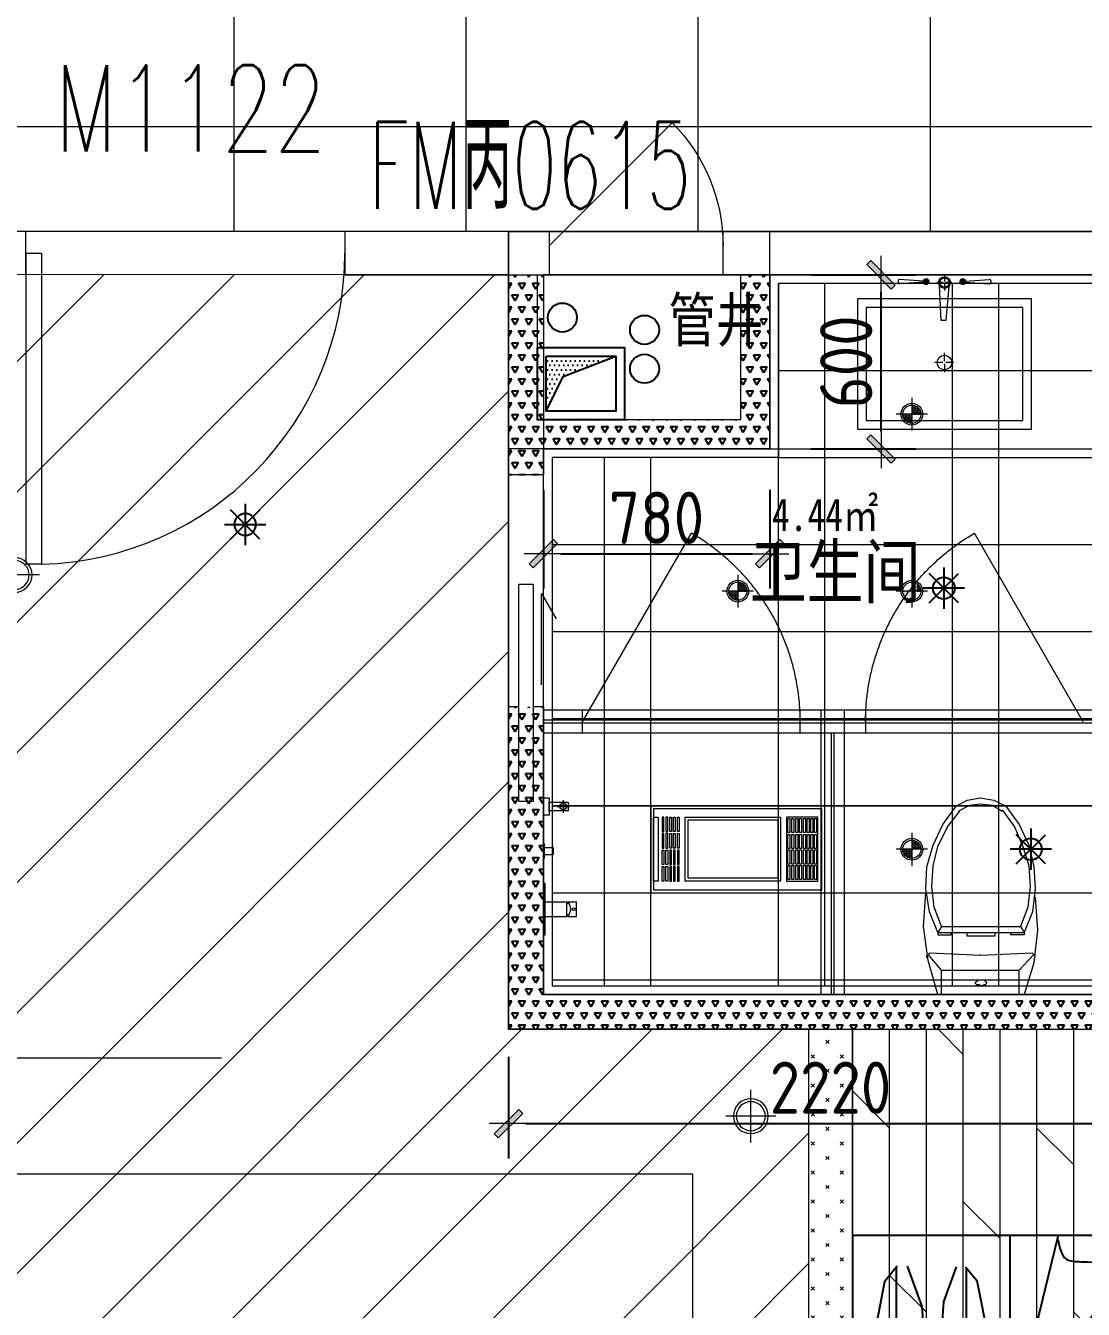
# Model space of a CAD drawing. Header units: millimetres. Extents: x 33621 to 401573, y -91663 to 133135.
# Drawn here: x 240882 to 244528, y -55276 to -50852 of the extents above; entities that cross this region are included whole.
import ezdxf

# ---------------------------------------------------------------- set-up
doc = ezdxf.new("R2010")
doc.units = ezdxf.units.MM
doc.header["$LTSCALE"] = 10
for name, pattern in [('DOT', [0.2, 0.1, -0.1]), ('DOTE', [2.42, 2, -0.2, 0.02, -0.2]), ('HIDDEN', [0.375, 0.25, -0.125, 0, 0])]:
    doc.linetypes.add(name, pattern=pattern)
doc.layers.get('0').update_dxf_attribs({"color": 253})
doc.layers.get('Defpoints').update_dxf_attribs({"color": 250})
for name, color, linetype, lineweight in [('cr-外框线2', 253, 'Continuous', 13), ('DOOR【门】', 253, 'Continuous', 0), ('DS-4BS-FINISH【墙完成线】', 253, 'Continuous', 0), ('FC-FLOOR【地材分格】', 253, 'Continuous', 0), ('FF-Door【门】', 253, 'Continuous', 0), ('FF-FIXT【洁具】', 253, 'Continuous', 0), ('FF-FURN【成品家具】', 253, 'Continuous', 0), ('FF-FURN【成品家私】', 253, 'Continuous', 0), ('MK【门槛线】', 253, 'Continuous', 0), ('RC-FIN【天花轮廓线】', 253, 'Continuous', 0), ('RC-LIGHT【天花灯具】', 253, 'Continuous', 0), ('RC-STR【天花细线】', 253, 'Continuous', 0), ('RC-Text【天花文字】', 253, 'Continuous', 0), ('WALL', 253, 'Continuous', 0), ('Wall【墙体】', 253, 'Continuous', 0), ('Wall【新建墙】', 253, 'Continuous', 0), ('WINDOW', 253, 'Continuous', 0), ('Xline【辅助线】', 253, 'Continuous', 0), ('新建墙体', 253, 'Continuous', 0)]:
    doc.layers.add(name, color=color, linetype=linetype, lineweight=lineweight)
for name, color, linetype in [('DIM_LEAD', 253, 'Continuous'), ('EQUIP_喷头', 253, 'Continuous'), ('HATCH【填充】', 253, 'Continuous'), ('P-活动家具', 253, 'Continuous'), ('VPIPE-污水', 253, 'Continuous'), ('VPIPE-热给水', 253, 'Continuous'), ('VPIPE-给水', 253, 'Continuous'), ('WINDOW_TEXT', 253, 'Continuous'), ('填充', 253, 'Continuous'), ('平面家具', 253, 'Continuous'), ('洁具', 253, 'Continuous'), ('风道（排气道）', 253, 'Continuous')]:
    doc.layers.add(name, color=color, linetype=linetype)
doc.styles.add('_TCH_WINDOW', font='SIMPLEX', dxfattribs={"bigfont": 'GBCBIG'})
doc.styles.add('CCD_DIM', font='ARCHS.SHX')
doc.styles.add('SUN', font='romans.shx', dxfattribs={"width": 0.8, "bigfont": 'hzdx.shx'})
doc.styles.add('宋体', font='', dxfattribs={"width": 0.7})
doc.styles.add('文字', font='')
doc.styles.get('宋体').set_extended_font_data('SimSun')
doc.styles.get('文字').set_extended_font_data('SimSun')
doc.dimstyles.new('ZL_1：60', dxfattribs={"dimscale": 60, "dimtxt": 3, "dimasz": 1, "dimexe": 2, "dimexo": 2, "dimgap": 0.5, "dimtad": 1, "dimdec": 0, "dimrnd": 5, "dimdsep": 46, "dimtxsty": 'CCD_DIM', "dimblk": 'WS-cj', "dimblk1": 'WS-cj', "dimblk2": 'WS-cj', "dimcen": 0, "dimclrd": 44, "dimclre": 44, "dimclrt": 2, "dimadec": 0, "dimazin": 0, "dimtfac": 1, "dimtdec": 0, "dimtix": 1, "dimtofl": 0, "dimtmove": 2, "dimatfit": 3, "dimldrblk": 'hl_arrow2', "dimfxl": 6, "dimfxlon": 1, "dimarcsym": 0})
pattern_1 = [(60, (6829392.59, 347610.797), (-23.81249995, 41.24445983), [23.8125, -23.8125]), (120, (6829392.59, 347610.797), (-47.62499995, 3e-08), [23.8125, -23.8125]), (0, (6829380.686, 347631.42), (23.8125, 41.2444598), [23.8125, -23.8125])]

# ---------------------------------------------------------------- blocks, each defined once
blk = doc.blocks.new('$DorLib2D$00000001')
for p, q in [((0.45, 0.975), (0.5, 0.975)), ((0.45, 0), (0.45, 0.975)), ((0.5, 0), (0.5, 0.975)), ((0.5, 0), (0.45, 0))]:
    blk.add_line(p, q)
at = {"lineweight": 13}
blk.add_arc((0.475, 0), 0.975, 91.4693, 180, dxfattribs=at)
blk = doc.blocks.new('海龙_041013471')
at = {"layer": 'P-活动家具', "color": 8}
for p, q in [((290.8, 600), (455.7, -75.6)), ((47.8, 497.7), (455.7, -75.6)), ((609.9, 490.4), (570.9, 443.1)), ((607.1, -333.1), (607.1, 487.1)), ((684.4, 370.6), (640.6, 490.4)), ((759.4, 353.8), (810.2, 492.6)), ((845.1, 492.6), (889.6, 438.7)), ((848.3, -326), (848.3, 488.8)), ((570.9, 443.1), (515.2, 167.7)), ((889.6, 438.7), (953.1, 110.2)), ((715.8, -67.6), (684.4, 370.6)), ((724.4, -114.1), (759.4, 353.8)), ((515.2, 167.7), (515.2, -356.5)), ((953.1, 110.2), (953.1, -364.1)), ((47.8, -499), (455.7, -75.6)), ((455.7, -75.6), (289.2, -600)), ((715.8, -384.4), (715.8, -67.6)), ((724.4, -395.8), (724.4, -114.1)), ((626.6, -417.8), (607.1, -333.1)), ((826, -433.9), (848.3, -326)), ((515.2, -356.5), (548.6, -466.9)), ((687.9, -472.4), (715.8, -384.4)), ((756.2, -501.8), (724.4, -395.8)), ((953.1, -364.1), (915, -495.5)), ((626.6, -444.9), (626.6, -417.8)), ((826, -491.4), (826, -433.9)), ((548.6, -466.9), (590.4, -572.6)), ((590.4, -572.6), (626.6, -444.9)), ((626.6, -444.9), (646.1, -564.3)), ((646.1, -564.3), (687.9, -472.4)), ((803.8, -456.5), (756.2, -501.8)), ((826, -491.4), (803.8, -456.5)), ((867.3, -466), (826, -491.4)), ((915, -495.5), (867.3, -466))]:
    blk.add_line(p, q, dxfattribs=at)
at = {"layer": 'P-活动家具'}
blk.add_line((1000, 600), (1000, -600), dxfattribs=at)
at = {"layer": 'P-活动家具', "color": 8}
blk.add_lwpolyline([(-299.9, 600), (-300, -600), (-700, -600), (-699.9, 600)], close=True, dxfattribs=at)
for points, knots in [([(291.5, 586.4), (286.2, 557.6), (277.4, 509), (168.4, 508.8), (99.8, 502.5), (47.8, 497.7)], [0, 0, 0, 0, 75.29107, 127.212251, 290.722633, 290.722633, 290.722633, 290.722633]), ([(291.5, -587.7), (284.6, -560.3), (263.8, -477.8), (136.2, -521), (68, -504), (47.8, -499)], [0, 0, 0, 0, 75.29107, 226.745569, 290.81809, 290.81809, 290.81809, 290.81809])]:
    blk.add_open_spline(points, degree=3, knots=knots, dxfattribs=at)
at = {"layer": '平面家具', "color": 43, "linetype": 'ByBlock'}
for p, q in [((-699.9, 600), (-975, 600)), ((1000, 600), (-299.9, 600)), ((455.7, -600), (455.7, 600)), ((-1000, 575), (-1000, -575)), ((-975, -600), (-700, -600)), ((-300, -600), (1000, -600))]:
    blk.add_line(p, q, dxfattribs=at)
for centre, start, end in [((-975, 575), 90, 180), ((-975, -575), 180, 270)]:
    blk.add_arc(centre, 25, start, end, dxfattribs=at)
blk = doc.blocks.new('海龙0109180699')
at = {"layer": 'cr-外框线2'}
blk.add_blockref('海龙_041013471', (725, 3235.4), dxfattribs=at)
blk = doc.blocks.new('WS-cj')
blk.add_hatch(color=2).paths.add_polyline_path([(0.588, 0.818), (-0.818, -0.588), (-0.588, -0.818), (0.818, 0.588)])
at = {"color": 2, "linetype": 'ByBlock', "lineweight": 0}
for p, q in [((-1.1, 0), (0, 0)), ((0, 0), (1.1, 0))]:
    blk.add_line(p, q, dxfattribs=at)
at = {"color": 2}
blk.add_lwpolyline([(0.588, 0.818), (-0.818, -0.588), (-0.588, -0.818), (0.818, 0.588)], close=True, dxfattribs=at)
blk = doc.blocks.new('*D391')
at = {"layer": 'Defpoints', "color": 0, "transparency": 16777216}
for p in [(242666.7, -52331.9), (243446.7, -52331.9), (243446.7, -52671.7)]:
    blk.add_point(p, dxfattribs=at)
at = {"layer": '新建墙体', "color": 44, "lineweight": -2, "transparency": 16777216}
for p, q in [((242666.7, -52451.9), (242666.7, -52791.7)), ((243446.7, -52451.9), (243446.7, -52791.7)), ((242726.7, -52671.7), (243386.7, -52671.7))]:
    blk.add_line(p, q, dxfattribs=at)
at = {"layer": '新建墙体', "color": 44, "lineweight": -2, "transparency": 16777216, "xscale": 60, "yscale": 60, "zscale": 60, "rotation": 180}
blk.add_blockref('WS-cj', (242666.7, -52671.7), dxfattribs=at)
at = {"layer": '新建墙体', "color": 44, "lineweight": -2, "transparency": 16777216, "xscale": 60, "yscale": 60, "zscale": 60}
blk.add_blockref('WS-cj', (243446.7, -52671.7), dxfattribs=at)
at = {"layer": '新建墙体', "color": 2, "transparency": 16777216, "insert": (243056.7, -52548), "char_height": 180, "attachment_point": 5, "style": 'CCD_DIM'}
blk.add_mtext('780', dxfattribs=at)
blk = doc.blocks.new('hl_arrow2')
at = {"color": 2}
blk.add_line((-0.221, 0), (-1, 0), dxfattribs=at)
blk.add_lwpolyline([(-0.221, 0), (-0.861, -0.689), (-0.654, -0.862), (0, 0), (-0.654, 0.862), (-0.861, 0.689)], close=True, dxfattribs=at)
blk = doc.blocks.new('*D395')
at = {"layer": 'Defpoints', "color": 0, "transparency": 16777216}
for p in [(243469.2, -51710.6), (243830.5, -51710.6), (243469.2, -52310.6)]:
    blk.add_point(p, dxfattribs=at)
at = {"layer": '新建墙体', "color": 44, "lineweight": -2, "transparency": 16777216}
for p, q in [((243589.2, -51710.6), (243950.5, -51710.6)), ((243830.5, -52250.6), (243830.5, -51770.6)), ((243589.2, -52310.6), (243950.5, -52310.6))]:
    blk.add_line(p, q, dxfattribs=at)
at = {"layer": '新建墙体', "color": 44, "lineweight": -2, "transparency": 16777216, "xscale": 60, "yscale": 60, "zscale": 60}
for p, rotation in [((243830.5, -51710.6), 90), ((243830.5, -52310.6), 270)]:
    blk.add_blockref('WS-cj', p, dxfattribs=dict(at, rotation=rotation))
at = {"layer": '新建墙体', "color": 2, "transparency": 16777216, "insert": (243710.5, -52010.6), "char_height": 180, "attachment_point": 5, "rotation": 90, "style": 'CCD_DIM'}
blk.add_mtext('600', dxfattribs=at)
blk = doc.blocks.new('*D392')
at = {"layer": 'Defpoints', "color": 0, "transparency": 16777216}
for p in [(242546.3, -54285.7), (244766.3, -54285.7), (244766.3, -54636.1)]:
    blk.add_point(p, dxfattribs=at)
at = {"layer": '新建墙体', "color": 44, "lineweight": -2, "transparency": 16777216}
for p, q in [((242546.3, -54405.7), (242546.3, -54756.1)), ((244766.3, -54405.7), (244766.3, -54756.1)), ((242606.3, -54636.1), (244706.3, -54636.1))]:
    blk.add_line(p, q, dxfattribs=at)
at = {"layer": '新建墙体', "color": 44, "lineweight": -2, "transparency": 16777216, "xscale": 60, "yscale": 60, "zscale": 60, "rotation": 180}
blk.add_blockref('WS-cj', (242546.3, -54636.1), dxfattribs=at)
at = {"layer": '新建墙体', "color": 44, "lineweight": -2, "transparency": 16777216, "xscale": 60, "yscale": 60, "zscale": 60}
blk.add_blockref('WS-cj', (244766.3, -54636.1), dxfattribs=at)
at = {"layer": '新建墙体', "color": 2, "transparency": 16777216, "insert": (243656.3, -54512.4), "char_height": 180, "attachment_point": 5, "style": 'CCD_DIM'}
blk.add_mtext('2220', dxfattribs=at)
blk = doc.blocks.new('防雾筒灯')
at = {"ltscale": 30}
h = blk.add_hatch(dxfattribs=at)
h.set_pattern_fill('DOTS', color=251, scale=3)
h.set_pattern_definition([(0, (-62.322, -46.6336), (2.38125, 4.7625), [0, -4.7625])])
edge = h.paths.add_edge_path()
edge.add_ellipse((0, 0), major_axis=(35.4, 35.4), ratio=1, start_angle=315, end_angle=405)
edge.add_line((0, 50), (0, 0))
edge.add_line((0, 0), (50, 0))
edge = h.paths.add_edge_path()
edge.add_line((0, 0), (-50, 0))
edge.add_ellipse((0, 0), major_axis=(35.4, 35.4), ratio=1, start_angle=495, end_angle=225)
edge.add_line((0, -50), (0, 0))
at = {"color": 251, "linetype": 'DOTE', "ltscale": 43.504693}
blk.add_line((0, 90.6), (0, -90.6), dxfattribs=at)
at = {"color": 251, "linetype": 'DOTE', "ltscale": 41.297046}
blk.add_line((86, 0), (-86, 0), dxfattribs=at)
blk.add_ellipse((0, 0), major_axis=(-42.4, 42.4), ratio=1, start_param=2.355868237233172, end_param=8.639053544412757)
at = {"color": 251}
blk.add_ellipse((0, 0), major_axis=(35.4, 35.4), ratio=1, start_param=5.49871431692557, end_param=11.78189962410516, dxfattribs=at)
blk = doc.blocks.new('ERTERT')
at = {"color": 8}
for points in [[(15709.6, 8061.8), (15930.2, 8061.8), (15930.2, 8046.6), (15709.6, 8046.6)], [(15709.5, 8032.6), (15759.4, 8032.6), (15759.4, 8026.5), (15709.5, 8026.5)], [(15709.5, 8019.5), (15759.4, 8019.5), (15759.4, 8013.4), (15709.5, 8013.4)], [(15766.4, 8032.6), (15816.3, 8032.6), (15816.3, 8026.5), (15766.4, 8026.5)], [(15766.4, 8019.5), (15816.3, 8019.5), (15816.3, 8013.4), (15766.4, 8013.4)], [(15873.3, 8032.6), (15823.3, 8032.6), (15823.3, 8026.5), (15873.3, 8026.5)], [(15873.3, 8019.5), (15823.3, 8019.5), (15823.3, 8013.4), (15873.3, 8013.4)], [(15930.2, 8032.6), (15880.3, 8032.6), (15880.3, 8026.5), (15930.2, 8026.5)], [(15930.2, 8019.5), (15880.3, 8019.5), (15880.3, 8013.4), (15930.2, 8013.4)], [(15709.5, 8000.3), (15759.4, 8000.3), (15759.4, 8006.4), (15709.5, 8006.4)], [(15709.5, 7987.2), (15759.4, 7987.2), (15759.4, 7993.3), (15709.5, 7993.3)], [(15709.5, 7974.2), (15759.4, 7974.2), (15759.4, 7980.2), (15709.5, 7980.2)], [(15766.4, 8000.3), (15816.3, 8000.3), (15816.3, 8006.4), (15766.4, 8006.4)], [(15766.4, 7987.2), (15816.3, 7987.2), (15816.3, 7993.3), (15766.4, 7993.3)], [(15766.4, 7974.2), (15816.3, 7974.2), (15816.3, 7980.2), (15766.4, 7980.2)], [(15873.3, 8000.3), (15823.3, 8000.3), (15823.3, 8006.4), (15873.3, 8006.4)], [(15873.3, 7987.2), (15823.3, 7987.2), (15823.3, 7993.3), (15873.3, 7993.3)], [(15873.3, 7974.2), (15823.3, 7974.2), (15823.3, 7980.2), (15873.3, 7980.2)], [(15930.2, 8000.3), (15880.3, 8000.3), (15880.3, 8006.4), (15930.2, 8006.4)], [(15930.2, 7987.2), (15880.3, 7987.2), (15880.3, 7993.3), (15930.2, 7993.3)], [(15930.2, 7974.2), (15880.3, 7974.2), (15880.3, 7980.2), (15930.2, 7980.2)], [(15709.5, 7952.9), (15930.2, 7952.9), (15930.2, 7624.2), (15709.5, 7624.2)], [(15709.5, 7495.6), (15930.2, 7495.6), (15930.2, 7604.2), (15709.5, 7604.2)], [(15714.5, 7599.2), (15763.3, 7599.2), (15763.3, 7592.2), (15714.5, 7592.2)], [(15714.5, 7586), (15763.3, 7586), (15763.3, 7579), (15714.5, 7579)], [(15714.5, 7572.1), (15763.3, 7572.1), (15763.3, 7565.1), (15714.5, 7565.1)], [(15767.9, 7599.2), (15816.7, 7599.2), (15816.7, 7592.2), (15767.9, 7592.2)], [(15767.9, 7586), (15816.7, 7586), (15816.7, 7579), (15767.9, 7579)], [(15767.9, 7572.1), (15816.7, 7572.1), (15816.7, 7565.1), (15767.9, 7565.1)], [(15821.2, 7599.2), (15870, 7599.2), (15870, 7592.2), (15821.2, 7592.2)], [(15821.2, 7586), (15870, 7586), (15870, 7579), (15821.2, 7579)], [(15821.2, 7572.1), (15870, 7572.1), (15870, 7565.1), (15821.2, 7565.1)], [(15876.4, 7599.2), (15925.2, 7599.2), (15925.2, 7592.2), (15876.4, 7592.2)], [(15876.4, 7586), (15925.2, 7586), (15925.2, 7579), (15876.4, 7579)], [(15876.4, 7572.1), (15925.2, 7572.1), (15925.2, 7565.1), (15876.4, 7565.1)], [(15714.5, 7558.9), (15763.3, 7558.9), (15763.3, 7551.9), (15714.5, 7551.9)], [(15714.5, 7545.5), (15763.3, 7545.5), (15763.3, 7538.5), (15714.5, 7538.5)], [(15714.5, 7532.6), (15763.3, 7532.6), (15763.3, 7525.6), (15714.5, 7525.6)], [(15767.9, 7558.9), (15816.7, 7558.9), (15816.7, 7551.9), (15767.9, 7551.9)], [(15767.9, 7545.5), (15816.7, 7545.5), (15816.7, 7538.5), (15767.9, 7538.5)], [(15767.9, 7532.6), (15816.7, 7532.6), (15816.7, 7525.6), (15767.9, 7525.6)], [(15821.2, 7558.9), (15870, 7558.9), (15870, 7551.9), (15821.2, 7551.9)], [(15821.2, 7545.5), (15870, 7545.5), (15870, 7538.5), (15821.2, 7538.5)], [(15821.2, 7532.6), (15870, 7532.6), (15870, 7525.6), (15821.2, 7525.6)], [(15876.4, 7558.9), (15925.2, 7558.9), (15925.2, 7551.9), (15876.4, 7551.9)], [(15876.4, 7545.5), (15925.2, 7545.5), (15925.2, 7538.5), (15876.4, 7538.5)], [(15876.4, 7532.6), (15925.2, 7532.6), (15925.2, 7525.6), (15876.4, 7525.6)], [(15714.5, 7520.4), (15763.3, 7520.4), (15763.3, 7513.4), (15714.5, 7513.4)], [(15714.5, 7507.6), (15763.3, 7507.6), (15763.3, 7500.6), (15714.5, 7500.6)], [(15767.9, 7520.4), (15816.7, 7520.4), (15816.7, 7513.4), (15767.9, 7513.4)], [(15767.9, 7507.6), (15816.7, 7507.6), (15816.7, 7500.6), (15767.9, 7500.6)], [(15821.2, 7520.4), (15870, 7520.4), (15870, 7513.4), (15821.2, 7513.4)], [(15821.2, 7507.6), (15870, 7507.6), (15870, 7500.6), (15821.2, 7500.6)], [(15876.4, 7520.4), (15925.2, 7520.4), (15925.2, 7513.4), (15876.4, 7513.4)], [(15876.4, 7507.6), (15925.2, 7507.6), (15925.2, 7500.6), (15876.4, 7500.6)]]:
    blk.add_lwpolyline(points, close=True, dxfattribs=at)
at = {"color": 250}
blk.add_lwpolyline([(15719.5, 7942.9), (15920.2, 7942.9), (15920.2, 7634.2), (15719.5, 7634.2)], close=True, dxfattribs=at)
at = {"layer": 'RC-LIGHT【天花灯具】'}
for points in [[(15668.9, 7471.8), (15968.9, 7471.8), (15968.9, 8071.8), (15668.9, 8071.8)], [(15678.9, 7481.8), (15958.9, 7481.8), (15958.9, 8061.8), (15678.9, 8061.8)]]:
    blk.add_lwpolyline(points, close=True, dxfattribs=at)
blk = doc.blocks.new('$TwtSys$00000125')
at = {"color": 9}
for p, q in [((0.403, -0.403), (-0.403, 0.403)), ((-0.403, -0.403), (0.403, 0.403)), ((0, 0.57), (0, -0.57)), ((0.57, 0), (-0.57, 0))]:
    blk.add_line(p, q, dxfattribs=at)
at = {"color": 8}
blk.add_circle((0, 0), 0.3, dxfattribs=at)
blk = doc.blocks.new('圆形筒灯')
at = {"color": 251, "linetype": 'DOTE', "ltscale": 43.504693}
blk.add_line((0, 90.6), (0, -90.6), dxfattribs=at)
at = {"color": 251, "linetype": 'DOTE', "ltscale": 41.297046}
blk.add_line((86, 0), (-86, 0), dxfattribs=at)
blk.add_ellipse((0, 0), major_axis=(-42.4, 42.4), ratio=1, start_param=2.355868237233172, end_param=8.639053544412757)
at = {"color": 251}
blk.add_ellipse((0, 0), major_axis=(35.4, 35.4), ratio=1, start_param=5.49871431692557, end_param=11.78189962410516, dxfattribs=at)
blk = doc.blocks.new('ZL_1210210199')
at = {"layer": 'RC-FIN【天花轮廓线】', "color": 8}
blk.add_lwpolyline([(-243, -1756.2), (-1668, -1756.2)], dxfattribs=at)
blk.add_lwpolyline([(-1268, -5556.2), (1382, -5556.2), (1382, -2156.2), (-1268, -2156.2)], close=True, dxfattribs=at)
at = {"layer": 'RC-LIGHT【天花灯具】', "xscale": -1, "rotation": 180}
for p in [(-955.5, -90.6), (1582, -1956.2)]:
    blk.add_blockref('圆形筒灯', p, dxfattribs=at)
blk = doc.blocks.new('A$C5D954283')
at = {"color": 8}
for p, q in [((0, 532.1), (0, 509.5)), ((-4, 505.5), (-26.2, 505.5)), ((0, 501.5), (0, 478.5)), ((25.8, 505.5), (4, 505.5)), ((-5, 230), (-32.8, 230)), ((0, 235.1), (0, 263.8)), ((0, 225), (0, 196.3)), ((32.3, 230), (5, 230))]:
    blk.add_line(p, q, dxfattribs=at)
at = {"color": 0, "linetype": 'Continuous'}
for p, q in [((-159.8, 511.3), (-159.8, 506.3)), ((-11.2, 374.3), (-17.5, 495.5)), ((15.1, 492.2), (4.8, 374.3)), ((159.8, 511.3), (159.8, 506.3)), ((4.8, 374.3), (-11.2, 374.3))]:
    blk.add_line(p, q, dxfattribs=at)
at = {"color": 8, "ltscale": 1000, "const_width": 0.448}
blk.add_lwpolyline([(0, 505.7, -1), (0, 505.3, -1)], format="xyb", close=True, dxfattribs=at)
at = {"color": 0, "linetype": 'Continuous'}
blk.add_lwpolyline([(300, 0), (300, 450), (-300, 450), (-300, 0)], close=True, dxfattribs=at)
at = {"color": 8}
blk.add_lwpolyline([(270, 30), (270, 420), (-270, 420), (-270, 30)], close=True, dxfattribs=at)
at = {"color": 8, "const_width": 0.84}
blk.add_lwpolyline([(0.1, 230.5, -1), (0.1, 229.6, -1)], format="xyb", close=True, dxfattribs=at)
at = {"color": 0, "linetype": 'Continuous'}
blk.add_circle((0, 505.5), 20.2, dxfattribs=at)
at = {"color": 8}
for centre, radius in [((0.3, 505.7), 16.3), ((0, 230), 25.2)]:
    blk.add_circle(centre, radius, dxfattribs=at)
at = {"color": 0, "linetype": 'Continuous'}
for centre, start, end in [((-154.8, 511.3), 88.2889, 180), ((-154.8, 506.3), 180, 271.7111), ((154.8, 511.3), 0, 91.7111), ((154.8, 506.3), 268.2889, 0)]:
    blk.add_arc(centre, 5, start, end, dxfattribs=at)
at = {"color": 250, "linetype": 'DOT', "ltscale": 1000}
for points in [[(-57.3, 508.8), (-57.4, 510), (-57.8, 511.1), (-58.3, 512.1), (-59.1, 513), (-60, 513.8), (-61, 514.3), (-62.2, 514.7), (-63.3, 514.8), (-64.5, 514.7), (-65.6, 514.3), (-66.7, 513.8), (-67.6, 513), (-68.3, 512.1), (-68.9, 511.1), (-69.2, 510), (-69.3, 508.8), (-69.2, 507.6), (-68.9, 506.5), (-68.3, 505.5), (-67.6, 504.6), (-66.7, 503.8), (-65.6, 503.3), (-64.5, 502.9), (-63.3, 502.8), (-62.2, 502.9), (-61, 503.3), (-60, 503.8), (-59.1, 504.6), (-58.3, 505.5), (-57.8, 506.5), (-57.4, 507.6)], [(69.3, 508.8), (69.2, 510), (68.9, 511.1), (68.3, 512.1), (67.6, 513), (66.7, 513.8), (65.6, 514.3), (64.5, 514.7), (63.3, 514.8), (62.2, 514.7), (61, 514.3), (60, 513.8), (59.1, 513), (58.3, 512.1), (57.8, 511.1), (57.4, 510), (57.3, 508.8), (57.4, 507.6), (57.8, 506.5), (58.3, 505.5), (59.1, 504.6), (60, 503.8), (61, 503.3), (62.2, 502.9), (63.3, 502.8), (64.5, 502.9), (65.6, 503.3), (66.7, 503.8), (67.6, 504.6), (68.3, 505.5), (68.9, 506.5), (69.2, 507.6)]]:
    blk.add_wipeout(points, dxfattribs=at)
at = {"color": 0, "linetype": 'Continuous'}
for p, q in [((-72.3, 510.3), (-154.7, 516.3)), ((-72.3, 507.3), (-154.7, 501.3)), ((72.3, 510.3), (154.7, 516.3)), ((72.3, 507.3), (154.7, 501.3))]:
    blk.add_line(p, q, dxfattribs=at)
at = {"color": 0, "linetype": 'Continuous', "const_width": 12}
for points in [[(-63.3, 514.8, -1), (-63.3, 502.8, -1)], [(63.3, 514.8, 1), (63.3, 502.8, 1)]]:
    blk.add_lwpolyline(points, format="xyb", close=True, dxfattribs=at)
blk = doc.blocks.new('A$C78EA0098')
at = {"color": 33, "linetype": 'Continuous'}
for p, q in [((68.5, 375.3), (68.5, 332.3)), ((47, 353.8), (90, 353.8))]:
    blk.add_line(p, q, dxfattribs=at)
for p, q in [((5, 25, 0), (81, 25, 0)), ((81, -25, 0), (81, 25, 0)), ((81, 20, 0), (88, 20, 0)), ((84, 25, 0), (114, 25, 0)), ((84, 20, 0), (84, 25, 0)), ((114, -25, 0), (114, 25, 0)), ((5, -25, 0), (81, -25, 0)), ((81, -20, 0), (88, -20, 0)), ((84, -25, 0), (84, -20, 0)), ((84, -25, 0), (114, -25, 0))]:
    blk.add_line(p, q)
for points in [[(0, 383.8), (20, 383.8), (20, 323.8), (0, 323.8)], [(20, 368.8), (85, 368.8), (85, 338.8), (20, 338.8)], [(0, 226), (3, 226), (3, 174), (0, 174)], [(3, 212.5), (33.5, 212.5), (33.5, 187.5), (3, 187.5)], [(0, 90), (5, 90), (5, -90), (0, -90)]]:
    blk.add_lwpolyline(points, close=True)
for centre, radius in [((68.5, 353.8), 11.5), ((104, 0, 0), 5)]:
    blk.add_circle(centre, radius, dxfattribs=at)
blk.add_arc((57.8, 0, 0), 36.3, 316.3972, 43.6028)
blk = doc.blocks.new('ZL_08127082')
at = {"layer": 'FF-FIXT【洁具】'}
for p, q in [((-184.1, -108.8), (-150.6, 0)), ((146.4, 0), (-150.6, 0)), ((-133.9, 0), (-133.9, -83.7)), ((133.9, 0), (133.9, -83.7)), ((146.4, 0), (179.9, -117.1)), ((-20.9, -37.7), (-16.7, -33.5)), ((-20.9, -41.8), (-20.9, -37.7)), ((-16.7, -46), (-20.9, -41.8)), ((-16.7, -33.5), (-12.6, -33.5)), ((-12.6, -33.5), (-4.2, -29.3)), ((-4.2, -29.3), (4.2, -33.5)), ((4.2, -33.5), (12.6, -33.5)), ((12.6, -33.5), (16.7, -37.7)), ((16.7, -41.8), (12.6, -46)), ((16.7, -37.7), (16.7, -41.8)), ((-133.9, -83.7), (-184.1, -138.1)), ((133.9, -83.7), (-133.9, -83.7)), ((-12.6, -50.2), (-16.7, -46)), ((4.2, -50.2), (-12.6, -50.2)), ((12.6, -46), (4.2, -50.2)), ((133.9, -83.7), (179.9, -138.1)), ((-196.6, -221.7), (-184.1, -108.8)), ((179.9, -117.1), (196.6, -234.3)), ((184.1, -125.5), (184.1, -133.9)), ((-179.9, -142.2), (0, -133.9)), ((0, -133.9), (0, -138.1)), ((0, -133.9), (175.7, -142.2)), ((184.1, -133.9), (175.7, -142.2)), ((-179.9, -284.5), (-150.6, -213.4)), ((-150.6, -205), (-104.6, -205)), ((-150.6, -213.4), (-150.6, -205)), ((-138.1, -234.3), (-150.6, -213.4)), ((146.4, -213.4), (-150.6, -213.4)), ((-104.6, -205), (-104.6, -213.4)), ((-50.2, -213.4), (-50.2, -200.8)), ((-50.2, -200.8), (46, -200.8)), ((46, -213.4), (-50.2, -213.4)), ((46, -200.8), (46, -213.4)), ((100.4, -205), (100.4, -213.4)), ((146.4, -205), (100.4, -205)), ((133.9, -234.3), (146.4, -213.4)), ((146.4, -213.4), (146.4, -205)), ((146.4, -213.4), (175.7, -284.5)), ((-188.3, -334.7), (-196.6, -221.7)), ((-163.2, -301.2), (-138.1, -234.3)), ((133.9, -234.3), (-138.1, -234.3)), ((133.9, -234.3), (159, -301.2)), ((196.6, -234.3), (188.3, -351.4)), ((-188.3, -364), (-179.9, -284.5)), ((-171.5, -372.3), (-163.2, -301.2)), ((159, -301.2), (167.3, -372.3)), ((175.7, -284.5), (188.3, -364)), ((-184.1, -439.3), (-188.3, -364)), ((-167.3, -443.4), (-171.5, -372.3)), ((167.3, -372.3), (163.2, -443.4)), ((188.3, -364), (184.1, -439.3)), ((-167.3, -514.6), (-184.1, -439.3)), ((184.1, -439.3), (163.2, -514.6)), ((-146.4, -510.4), (-167.3, -443.4)), ((163.2, -443.4), (146.4, -510.4)), ((-133.9, -585.7), (-167.3, -514.6)), ((-117.1, -577.3), (-146.4, -510.4)), ((146.4, -510.4), (113, -577.3)), ((163.2, -514.6), (129.7, -585.7)), ((-87.9, -648.4), (-133.9, -585.7)), ((-75.3, -635.9), (-117.1, -577.3)), ((113, -577.3), (71.1, -631.7)), ((129.7, -585.7), (83.7, -648.4)), ((-46, -669.4), (-87.9, -648.4)), ((-41.8, -652.6), (-75.3, -631.7)), ((0, -656.8), (-41.8, -652.6)), ((37.7, -652.6), (0, -656.8)), ((75.3, -631.7), (37.7, -652.6)), ((83.7, -648.4), (46, -669.4)), ((0, -677.7), (-46, -669.4)), ((46, -669.4), (0, -677.7))]:
    blk.add_line(p, q, dxfattribs=at)
blk = doc.blocks.new('ZL_08123655')
at = {"layer": 'FF-FIXT【洁具】'}
for p, q in [((-184.1, -138.1), (-188.3, -129.7)), ((-179.9, -142.2), (-184.1, -138.1))]:
    blk.add_line(p, q, dxfattribs=at)
at = {"layer": 'DIM_LEAD'}
blk.add_blockref('ZL_08127082', (0, 0), dxfattribs=at)
blk = doc.blocks.new('DOORBLK101')
at = {"layer": 'FF-Door【门】'}
blk.add_line((-0.5, 0), (0, 0.866), dxfattribs=at)
at = {"layer": 'FF-Door【门】', "color": 8, "linetype": 'HIDDEN', "ltscale": 15}
blk.add_arc((-0.5, 0), 1, 0, 60, dxfattribs=at)
blk = doc.blocks.new('$DorLib2D$00000114')
at = {"color": 0}
blk.add_line((0.5, 0), (-0.2071, 0.7071), dxfattribs=at)
blk.add_arc((0.5, 0), 1, 135, 180, dxfattribs=at)
blk = doc.blocks.new('PQD')
at = {"layer": '填充'}
h = blk.add_hatch(dxfattribs=at)
h.set_pattern_fill('DOTS', color=256, scale=10, style=0)
h.paths.add_polyline_path([(517039.4, 222520.7), (516799.4, 222520.7), (516799.4, 222330.7), (516857.1, 222450.6)])
blk.add_lwpolyline([(516799.4, 222330.7), (516857.1, 222450.6), (517039.4, 222520.7)], dxfattribs=at)
at = {"layer": '风道（排气道）'}
for points in [[(516769.4, 222550.7), (517069.4, 222550.7), (517069.4, 222300.7), (516769.4, 222300.7)], [(516799.4, 222520.7), (517039.4, 222520.7), (517039.4, 222330.7), (516799.4, 222330.7)]]:
    blk.add_lwpolyline(points, close=True, dxfattribs=at)

msp = doc.modelspace()

# ---------------------------------------------------------------- hatches: boundary and pattern name
at = {"layer": 'FC-FLOOR【地材分格】'}
h = msp.add_hatch(dxfattribs=at)
h.set_pattern_fill('_USER', color=256, scale=800, double=1, pattern_type=0)
h.set_pattern_definition([(0, (0, 0), (0, 800), []), (90, (0, 0), (-800, 5e-14), [])])
h.paths.add_polyline_path([(261356.7, -49309.4), (261356.7, -51560.6), (254756.7, -51560.6), (254756.7, -51110.6), (254156.7, -51110.6), (254156.7, -51560.6), (247556.7, -51560.6), (247556.7, -51110.6), (246956.7, -51110.6), (246956.7, -51560.6), (240356.7, -51560.6), (240356.7, -51110.6), (239756.7, -51110.6), (239756.7, -51560.6), (233156.7, -51560.6), (233156.7, -51110.6), (232931.7, -51110.6), (232931.7, -49310.6), (240356.7, -49310.6), (240356.7, -43010.6), (243581.7, -43010.5), (243581.7, -49310.6)])
h = msp.add_hatch(dxfattribs=at)
h.set_pattern_fill('DOLMIT', color=256, scale=20, angle=90, double=1)
h.set_pattern_definition([(90, (240176.74, -45380.56), (-127, 8e-15), []), (135, (240176.74, -45380.56), (-254, -254), [179.605, -359.21])])
h.paths.add_polyline_path([(244766.7, -51710.6), (247181.7, -51709.4), (247181.7, -58609.4), (246956.7, -58610.6), (246956.7, -59010.6), (243756.7, -59010.6), (243756.7, -58910.6), (243731.7, -58910.6), (243731.7, -54310.8), (244766.7, -54310.8)])
h = msp.add_hatch(dxfattribs=at)
h.set_pattern_fill('_USER', color=256, scale=600, double=1, pattern_type=0)
h.set_pattern_definition([(0, (243476.74, -52340.56), (0, 600), []), (90, (243476.74, -52340.56), (-600, 4e-14), [])])
h.paths.add_polyline_path([(244616.7, -51740.6), (243476.7, -51740.6), (243476.7, -52340.6), (242696.7, -52340.6), (242696.7, -54160.8), (244616.7, -54160.8)])
at = {"layer": 'HATCH【填充】'}
h = msp.add_hatch(dxfattribs=at)
h.set_pattern_fill('TRIANG', color=4, scale=5)
h.set_pattern_definition(pattern_1)
h.paths.add_polyline_path([(242546.7, -51710.6), (242666.7, -51710.6), (242666.7, -52399.7), (242546.7, -52399.7)])
h = msp.add_hatch(dxfattribs=at)
h.set_pattern_fill('TRIANG', color=4, scale=5)
h.set_pattern_definition(pattern_1)
h.paths.add_polyline_path([(243346.7, -51710.6), (243346.7, -52310.6), (243446.7, -52310.6), (243446.7, -51710.6)])
h = msp.add_hatch(dxfattribs=at)
h.set_pattern_fill('TRIANG', color=4, scale=5)
h.set_pattern_definition(pattern_1)
h.paths.add_polyline_path([(243346.7, -52210.6), (243346.7, -52310.6), (242666.7, -52310.6), (242666.7, -52210.6)])
h = msp.add_hatch(dxfattribs=at)
h.set_pattern_fill('TRIANG', color=4, scale=5)
h.set_pattern_definition(pattern_1)
h.paths.add_polyline_path([(244646.7, -53199.7), (244766.7, -53199.7), (244766.7, -54310.8), (242546.7, -54310.8), (242546.7, -53199.7), (242666.7, -53199.7), (242666.7, -54190.8), (244646.7, -54190.8)])
at = {"layer": 'RC-STR【天花细线】'}
h = msp.add_hatch(dxfattribs=at)
h.set_pattern_fill('矩形600X300', color=256, double=1, pattern_type=2)
h.set_pattern_definition([(0, (243636.74, -52340.56), (0, 300), []), (90, (243636.74, -52340.56), (-600, 4e-14), [])])
h.paths.add_polyline_path([(244616.7, -51740.6), (243476.7, -51740.6), (243476.7, -52340.6), (242696.7, -52340.6), (242696.7, -54160.8), (244616.7, -54160.8)])
at = {"layer": 'Xline【辅助线】'}
h = msp.add_hatch(dxfattribs=at)
h.set_pattern_fill('ANSI31', color=256, scale=100)
h.set_pattern_definition([(45, (223541.85, -58992.83), (-224.5064, 224.5064), [])])
h.paths.add_polyline_path([(243581.7, -54310.8), (242546.7, -54310.8), (242546.8, -51710.6), (240116.7, -51710.6), (240116.7, -58992.8), (243581.7, -58977.8)])
at = {"layer": '新建墙体'}
h = msp.add_hatch(dxfattribs=at)
h.set_pattern_fill('石膏板', color=256, scale=20, pattern_type=2)
h.set_pattern_definition([(45, (2487989.96, -1432210.37), (-50.0000013, 50.0000013), [16, -54.71068]), (135, (2488101.28, -1432210.37), (-50.0000013, -50.0000013), [16, -54.71068])])
h.paths.add_polyline_path([(243731.7, -54310.8), (243581.7, -54310.8), (243581.7, -58909.4), (243731.7, -58909.4)])

# ---------------------------------------------------------------- linework, layer by layer
at = {"layer": 'DOOR【门】'}
msp.add_lwpolyline([(242581.7, -52776.2), (242631.7, -52776.2), (242631.7, -53526.2), (242581.7, -53526.2)], close=True, dxfattribs=at)
msp.add_lwpolyline([(242660.3, -53123.4), (242660.3, -52809.1), (242711.2, -52896.1)], dxfattribs=at)
at = {"layer": 'DS-4BS-FINISH【墙完成线】'}
for points in [[(261356.7, -49309.4), (261356.7, -51560.6), (254756.7, -51560.6), (254756.7, -51110.6), (254156.7, -51110.6), (254156.7, -51560.6), (247556.7, -51560.6), (247556.7, -51110.6), (246956.7, -51110.6), (246956.7, -51560.6), (240356.7, -51560.6), (240356.7, -51110.6), (239756.7, -51110.6), (239756.7, -51560.6), (233156.7, -51560.6), (233156.7, -51110.6), (232931.7, -51110.6), (232931.7, -49310.6), (240356.7, -49310.6), (240356.7, -43010.6), (243581.7, -43010.5), (243581.7, -49310.6), (261356.7, -49309.4)], [(242546.8, -51710.6), (240131.8, -51709.4), (240131.8, -58609.4), (240356.8, -58610.6), (240356.8, -59010.6), (243556.8, -59010.6), (243556.8, -58910.6), (243581.8, -58910.6), (243581.8, -54310.8), (242546.8, -54310.8), (242546.8, -51710.6)]]:
    msp.add_lwpolyline(points, dxfattribs=at)
at = {"layer": 'FF-FURN【成品家具】'}
msp.add_line((242546.7, -52399.7), (242546.7, -53199.7), dxfattribs=at)
at = {"layer": 'MK【门槛线】', "color": 4}
for p, q in [((244646.7, -53210.8), (242666.7, -53210.8)), ((242802.1, -53290.8), (242802.1, -53210.8)), ((243552.1, -53290.8), (243552.1, -53210.8)), ((243623.2, -53210.8), (243623.2, -54190.8)), ((243703.2, -53210.8), (243703.2, -54190.8)), ((243778.3, -53290.8), (243778.3, -53210.8)), ((244646.7, -53290.8), (242666.7, -53290.8))]:
    msp.add_line(p, q, dxfattribs=at)
at = {"layer": 'VPIPE-污水'}
msp.add_circle((242732.2, -51857.6), 50, dxfattribs=at)
at = {"layer": 'VPIPE-热给水'}
msp.add_circle((243015.3, -52034.1), 50, dxfattribs=at)
at = {"layer": 'VPIPE-给水'}
msp.add_circle((243015.3, -51900.1), 50, dxfattribs=at)
at = {"layer": 'WALL'}
for p, q in [((242546.7, -52310.6), (242546.7, -51560.6)), ((242546.7, -51560.6), (243446.7, -51560.6)), ((243446.7, -52310.6), (243446.7, -51560.6)), ((242646.7, -52210.6), (242646.7, -51710.6)), ((242646.7, -51710.6), (243346.7, -51710.6)), ((243346.7, -52210.6), (243346.7, -51710.6)), ((243346.7, -52210.6), (242646.7, -52210.6)), ((243446.7, -52310.6), (242546.7, -52310.6))]:
    msp.add_line(p, q, dxfattribs=at)
at = {"layer": 'Wall【墙体】', "color": 9}
for p, q in [((240882.3, -51710.6), (240882.3, -51560.6)), ((241982.3, -51560.6), (241982.3, -51710.6)), ((241982.3, -51560.6), (241982.3, -51710.6)), ((241982.3, -51560.6), (241982.3, -51710.6)), ((241982.3, -51560.6), (241982.3, -51710.6)), ((245331.2, -51560.6), (241982.3, -51560.6)), ((241982.3, -51710.6), (241979.7, -51710.6)), ((241982.3, -51710.6), (241979.7, -51710.6)), ((241982.3, -51710.6), (241979.7, -51710.6)), ((244646.7, -51710.6), (242666.7, -51710.6)), ((243581.7, -58910.6), (243581.7, -54310.8)), ((243731.7, -58910.6), (243731.7, -54310.8))]:
    msp.add_line(p, q, dxfattribs=at)
at = {"layer": 'Wall【新建墙】', "color": 4}
for p, q in [((242546.7, -51560.6), (244766.7, -51560.6)), ((242546.7, -51560.6), (242546.7, -52399.7)), ((242666.7, -51710.6), (242666.7, -52399.7)), ((242666.7, -52399.7), (242546.7, -52399.7)), ((242546.7, -53199.7), (242546.7, -54310.8)), ((242581.7, -53199.7), (242546.7, -53199.7)), ((242666.7, -53199.7), (242631.7, -53199.7)), ((242666.7, -53199.7), (242666.7, -54190.8)), ((242666.7, -54190.8), (244646.7, -54190.8))]:
    msp.add_line(p, q, dxfattribs=at)
msp.add_lwpolyline([(242546.7, -54310.8), (244766.7, -54310.8)], dxfattribs=at)
at = {"layer": 'WINDOW'}
for p, q in [((242686.2, -51560.6), (243286.2, -51560.6)), ((242686.2, -51560.6), (242686.2, -51710.6)), ((243286.2, -51710.6), (243286.2, -51560.6)), ((242686.2, -51710.6), (243286.2, -51710.6))]:
    msp.add_line(p, q, dxfattribs=at)
at = {"layer": 'WINDOW', "linetype": 'Continuous'}
for p, q in [((244646.7, -53245.8), (242666.7, -53245.8)), ((244646.7, -53255.8), (242666.7, -53255.8)), ((243658.2, -53290.8), (243658.2, -54190.8)), ((243668.2, -53290.8), (243668.2, -54190.8))]:
    msp.add_line(p, q, dxfattribs=at)

# ---------------------------------------------------------------- block references
at = {"layer": 'DOOR【门】'}
ref = msp.add_blockref('$DorLib2D$00000001', (241432.3, -51635.6), dxfattribs=dict(at, xscale=-1100, yscale=-1100, zscale=-1100))
ref.add_attrib('A', 'M1122', (240982.3, -51285.3), dxfattribs={"layer": 'WINDOW_TEXT', "height": 297.5, "style": '_TCH_WINDOW', "width": 0.705882})
at = {"layer": 'DOOR【门】', "xscale": -600, "yscale": 600, "zscale": -600}
msp.add_blockref('$DorLib2D$00000114', (242986.2, -51610.6), dxfattribs=at)
at = {"layer": 'EQUIP_喷头', "xscale": 125, "yscale": -125, "zscale": 125, "rotation": 180}
msp.add_blockref('$TwtSys$00000125', (241639.2, -52570.7), dxfattribs=at)
at = {"layer": 'EQUIP_喷头', "xscale": 125, "yscale": 125, "zscale": 125}
for p in [(244046.7, -52790.6), (244346.7, -53690.6)]:
    msp.add_blockref('$TwtSys$00000125', p, dxfattribs=at)
at = {"layer": 'FF-FIXT【洁具】', "xscale": 750, "yscale": 750, "zscale": 750}
msp.add_blockref('DOORBLK101', (243177.1, -53250.8), dxfattribs=at)
at = {"layer": 'FF-FIXT【洁具】', "xscale": -750, "yscale": 750, "zscale": 750, "rotation": 1.19105e-11}
msp.add_blockref('DOORBLK101', (244152.2, -53250.8), dxfattribs=at)
at = {"layer": 'FF-FIXT【洁具】'}
for name, p, rotation in [('A$C78EA0098', (242666.7, -53896.9), 359.999999047822), ('ZL_08123655', (244173, -54190.8), 180)]:
    msp.add_blockref(name, p, dxfattribs=dict(at, rotation=rotation))
at = {"layer": 'FF-FURN【成品家私】', "xscale": -1}
msp.add_blockref('海龙0109180699', (245456.7, -58856), dxfattribs=at)
at = {"layer": 'RC-LIGHT【天花灯具】'}
msp.add_blockref('ZL_1210210199', (241799.8, -52654.4), dxfattribs=at)
at = {"layer": 'RC-LIGHT【天花灯具】', "xscale": 0.625, "yscale": 0.625, "zscale": 0.625}
for p in [(243336.7, -52800.7), (243936.7, -52800.7), (243936.7, -53690.6)]:
    msp.add_blockref('防雾筒灯', p, dxfattribs=at)
at = {"layer": 'RC-LIGHT【天花灯具】', "rotation": 89.99999999999999}
msp.add_blockref('ERTERT', (251108.6, -69509.5), dxfattribs=at)
at = {"layer": '洁具'}
msp.add_blockref('PQD', (-274122.6, -274511.3), dxfattribs=at)

# ---------------------------------------------------------------- texts
at = {"layer": 'DOOR【门】', "ltscale": 100, "style": 'SUN', "width": 0.6}
msp.add_text('FM丙0615', height=300, dxfattribs=at).set_placement((242064.3, -51483.5, 0))
at = {"layer": 'RC-Text【天花文字】', "width": 0.8}
for s, height, style, p in [('管井', 150, '文字', (243097.8, -51940.2)), ('4.44㎡', 112.5, '宋体', (243454.5, -52593.4)), ('卫生间', 180, '文字', (243377.7, -52823.3))]:
    msp.add_text(s, height=height, dxfattribs=dict(at, style=style)).set_placement(p)

# ---------------------------------------------------------------- dimensions: what is measured, and where the dimension line sits
at = {"layer": '新建墙体'}
for base, p1, p2, picture, middle in [((243446.7, -52671.7), (242666.7, -52331.9), (243446.7, -52331.9), '*D391', (243056.7, -52548)), ((244766.3, -54636.1), (242546.3, -54285.7), (244766.3, -54285.7), '*D392', (243656.3, -54512.4))]:
    dim = msp.add_linear_dim(base=base, p1=p1, p2=p2, dimstyle='ZL_1：60', dxfattribs=at)
    dim.commit()
    dim.dimension.update_dxf_attribs({"geometry": picture, "text_midpoint": middle})

# ---------------------------------------------------------------- next in the draw order: block references
at = {"layer": 'FF-FIXT【洁具】', "linetype": 'Continuous'}
msp.add_blockref('A$C5D954283', (244049, -52242.7), dxfattribs=at)

# ---------------------------------------------------------------- next in the draw order: linework, layer by layer
at = {"layer": 'DS-4BS-FINISH【墙完成线】'}
msp.add_lwpolyline([(244766.7, -51710.6), (247181.7, -51709.4), (247181.7, -58609.4), (246956.7, -58610.6), (246956.7, -59010.6), (243756.7, -59010.6), (243756.7, -58910.6), (243731.7, -58910.6), (243731.7, -54310.8), (244766.7, -54310.8), (244766.7, -51710.6)], dxfattribs=at)
msp.add_lwpolyline([(244616.7, -51740.6), (243476.7, -51740.6), (243476.7, -52340.6), (242696.7, -52340.6), (242696.7, -54160.8), (244616.7, -54160.8)], close=True, dxfattribs=at)
msp.add_lwpolyline([(244616.7, -51740.6), (243476.7, -51740.6), (243476.7, -52340.6), (242696.7, -52340.6), (242696.7, -54160.8), (244616.7, -54160.8)], close=True, dxfattribs=at)
at = {"layer": 'FF-FIXT【洁具】', "linetype": 'Continuous'}
msp.add_lwpolyline([(244646.7, -51710.6), (243446.7, -51710.6), (243446.7, -52310.6), (244646.7, -52310.6)], close=True, dxfattribs=at)
at = {"layer": 'Wall【墙体】', "color": 9}
msp.add_line((241982.3, -51710.6), (245331.2, -51710.6), dxfattribs=at)
at = {"layer": 'Wall【新建墙】', "color": 4}
msp.add_lwpolyline([(242666.7, -52310.6), (243446.7, -52310.6), (243446.7, -51710.6), (244646.7, -51710.6), (244646.7, -54190.8), (242666.7, -54190.8), (242666.7, -52310.6)], dxfattribs=at)

# ---------------------------------------------------------------- next in the draw order: block references
at = {"layer": 'RC-LIGHT【天花灯具】', "xscale": 0.625, "yscale": 0.625, "zscale": 0.625}
msp.add_blockref('防雾筒灯', (243936.7, -52190.6), dxfattribs=at)

# ---------------------------------------------------------------- next in the draw order: dimensions: what is measured, and where the dimension line sits
at = {"layer": '新建墙体'}
dim = msp.add_linear_dim(base=(243830.5, -51710.6), p1=(243469.2, -52310.6), p2=(243469.2, -51710.6), angle=90, dimstyle='ZL_1：60', dxfattribs=at)
dim.commit()
dim.dimension.update_dxf_attribs({"geometry": '*D395', "text_midpoint": (243710.5, -52010.6)})

doc.saveas('drawing.dxf')
